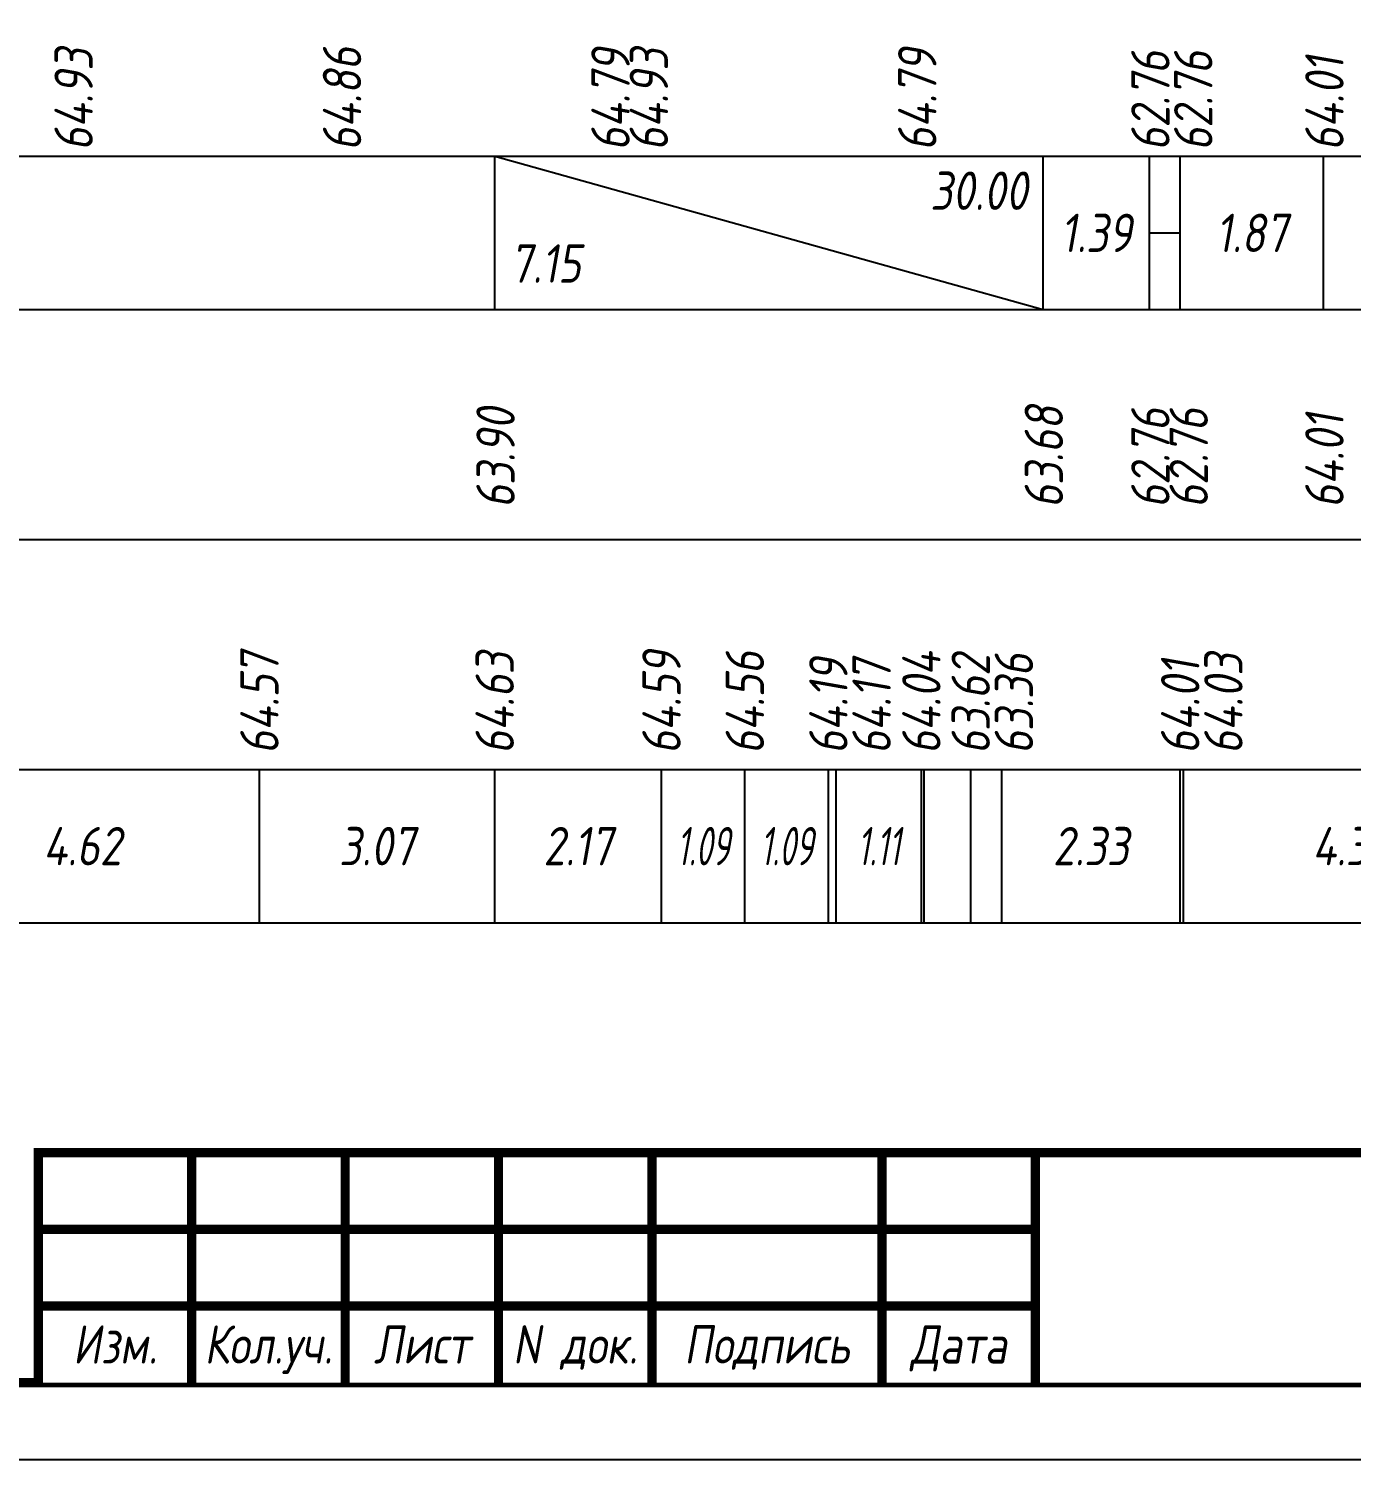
# Model space of a CAD drawing. Extents: x -717 to 1451, y -133302 to 233.
# Drawn here: x 199.3 to 285.5, y -131153.4 to -131060.1 of the extents above; entities that cross this region are included whole.
import ezdxf
from ezdxf.enums import TextEntityAlignment as Align

# ---------------------------------------------------------------- set-up
doc = ezdxf.new("R2010")
doc.units = 0
for name, color, linetype in [('Зарамочное оформление', 7, 'Continuous'), ('Код_510', 7, 'Continuous'), ('Код_514', 1, 'Continuous'), ('Код_516', 1, 'Continuous'), ('Таблица', 7, 'Continuous')]:
    doc.layers.add(name, color=color, linetype=linetype)
doc.styles.add('М', font='romand.shx', dxfattribs={"width": 0.8, "oblique": 10, "height": 2.5})

msp = doc.modelspace()

# ---------------------------------------------------------------- linework, layer by layer
at = {"flags": 128}
msp.add_lwpolyline([(-30.054, -131153.421), (389.946, -131153.421), (389.946, -130856.421), (-30.054, -130856.421)], close=True, dxfattribs=at)
at = {"const_width": 0.6, "flags": 128}
msp.add_lwpolyline([(-10.054, -131148.421), (384.946, -131148.421), (384.946, -130861.421), (-10.054, -130861.421)], close=True, dxfattribs=at)
at = {"layer": 'Код_510'}
for p, q in [((214.357, -131118.421), (214.357, -131108.421)), ((229.697, -131118.421), (229.697, -131108.421)), ((240.57, -131118.421), (240.57, -131108.421)), ((246.004, -131118.421), (246.004, -131108.421)), ((251.448, -131118.421), (251.448, -131108.421)), ((251.953, -131118.421), (251.953, -131108.421)), ((257.511, -131118.421), (257.511, -131108.421)), ((257.687, -131118.421), (257.687, -131108.421)), ((260.728, -131118.421), (260.728, -131108.421)), ((262.751, -131118.421), (262.751, -131108.421)), ((274.386, -131118.421), (274.386, -131108.421)), ((274.609, -131118.421), (274.609, -131108.421))]:
    msp.add_line(p, q, dxfattribs=at)
at = {"layer": 'Код_516'}
for p, q in [((229.697, -131078.421), (229.697, -131068.421)), ((229.697, -131068.421), (265.443, -131078.421)), ((265.443, -131078.421), (265.443, -131068.421)), ((272.388, -131078.421), (272.388, -131068.421)), ((274.388, -131078.421), (274.388, -131068.421)), ((283.736, -131078.421), (283.736, -131068.421)), ((272.388, -131073.421), (274.388, -131073.421))]:
    msp.add_line(p, q, dxfattribs=at)
at = {"layer": 'Таблица'}
for p, q in [((80, -131068.421), (308.79, -131068.421)), ((79.946, -131078.421), (308.736, -131078.421)), ((79.946, -131093.421), (308.736, -131093.421)), ((79.946, -131108.421), (308.736, -131108.421)), ((79.946, -131118.421), (308.736, -131118.421))]:
    msp.add_line(p, q, dxfattribs=at)

# ---------------------------------------------------------------- texts
at = {"layer": 'Код_510', "style": 'М', "oblique": 10, "width": 0.8}
for s, p in [('64.57', (214.357, -131107.421)), ('64.63', (229.697, -131107.421)), ('64.59', (240.57, -131107.421)), ('64.56', (246.004, -131107.421)), ('64.04', (257.511, -131107.421)), ('63.62', (260.728, -131107.421)), ('64.03', (277.203, -131107.421)), ('64.19', (251.448, -131107.421)), ('64.17', (254.265, -131107.421)), ('63.36', (263.545, -131107.421)), ('64.01', (274.386, -131107.421))]:
    msp.add_text(s, height=2.5, rotation=90, dxfattribs=at).set_placement(p, align=Align.MIDDLE_LEFT)
at = {"layer": 'Код_510', "style": 'М', "oblique": 10}
for s, width, p in [('4.62', 0.8, (202.813, -131113.421)), ('3.07', 0.8, (222.027, -131113.421)), ('2.17', 0.8, (235.133, -131113.421)), ('1.09', 0.6, (243.287, -131113.421)), ('1.09', 0.6, (248.726, -131113.421)), ('1.11', 0.6, (254.732, -131113.421)), ('2.33', 0.8, (268.569, -131113.421)), ('4.39', 0.8, (285.585, -131113.421))]:
    msp.add_text(s, height=2.5, dxfattribs=dict(at, width=width)).set_placement(p, align=Align.MIDDLE_CENTER)
at = {"layer": 'Код_514', "style": 'М', "oblique": 10, "width": 0.8}
for s, p in [('64.93', (202.244, -131068.07)), ('64.86', (219.744, -131068.07)), ('64.79', (237.244, -131068.07)), ('64.93', (239.744, -131068.07)), ('64.79', (257.244, -131068.07)), ('62.76', (272.442, -131068.07)), ('62.76', (275.237, -131068.07)), ('64.01', (283.79, -131068.07))]:
    msp.add_text(s, height=2.5, rotation=90, dxfattribs=at).set_placement(p, align=Align.MIDDLE_LEFT)
at = {"layer": 'Код_516', "style": 'М', "oblique": 10, "width": 0.8}
msp.add_text('30.00', height=2.5, dxfattribs=at).set_placement((264.443, -131069.421), align=Align.TOP_RIGHT)
for s, p in [('1.39', (268.916, -131073.421)), ('1.87', (279.062, -131073.421))]:
    msp.add_text(s, height=2.5, dxfattribs=at).set_placement(p, align=Align.MIDDLE_CENTER)
msp.add_text('7.15', height=2.5, dxfattribs=at).set_placement((230.697, -131077.421), align=Align.BOTTOM_LEFT)
for s, p in [('63.90', (229.751, -131091.371)), ('63.68', (265.497, -131091.371)), ('62.76', (272.442, -131091.371)), ('62.76', (274.942, -131091.371)), ('64.01', (283.79, -131091.371))]:
    msp.add_text(s, height=2.5, rotation=90, dxfattribs=at).set_placement(p, align=Align.MIDDLE_LEFT)

# ---------------------------------------------------------------- next in the draw order: wipeouts: each hides what was drawn before it
at = {"linetype": 'Continuous'}
msp.add_wipeout([(199.946, -131133.421), (384.946, -131133.421), (384.946, -131148.421), (199.946, -131148.421)], dxfattribs=at).dxf.layer = 'Зарамочное оформление'

# ---------------------------------------------------------------- next in the draw order: linework, layer by layer
at = {"layer": 'Зарамочное оформление', "linetype": 'Continuous', "lineweight": -3, "const_width": 0.6, "flags": 128}
for points in [[(199.946, -131148.421), (199.946, -131133.421), (384.946, -131133.421)], [(209.946, -131133.421), (209.946, -131148.421)], [(219.946, -131133.421), (219.946, -131148.421)], [(229.946, -131133.421), (229.946, -131148.421)], [(239.946, -131133.421), (239.946, -131148.421)], [(254.946, -131133.421), (254.946, -131148.421)], [(264.946, -131133.421), (264.946, -131148.421)], [(199.946, -131138.421), (264.946, -131138.421)], [(199.946, -131143.421), (264.946, -131143.421)]]:
    msp.add_lwpolyline(points, dxfattribs=at)

# ---------------------------------------------------------------- next in the draw order: texts
at = {"layer": 'Зарамочное оформление', "linetype": 'Continuous', "style": 'М', "oblique": 10, "width": 0.8}
for s, p in [('Изм.', (204.946, -131145.921)), ('Кол.уч.', (214.946, -131145.921)), ('Лист', (224.946, -131145.921)), ('N док.', (234.946, -131145.921)), ('Подпись', (247.446, -131145.921)), ('Дата', (259.946, -131145.921))]:
    msp.add_text(s, height=2.5, dxfattribs=at).set_placement(p, align=Align.MIDDLE_CENTER)

doc.saveas('drawing.dxf')
